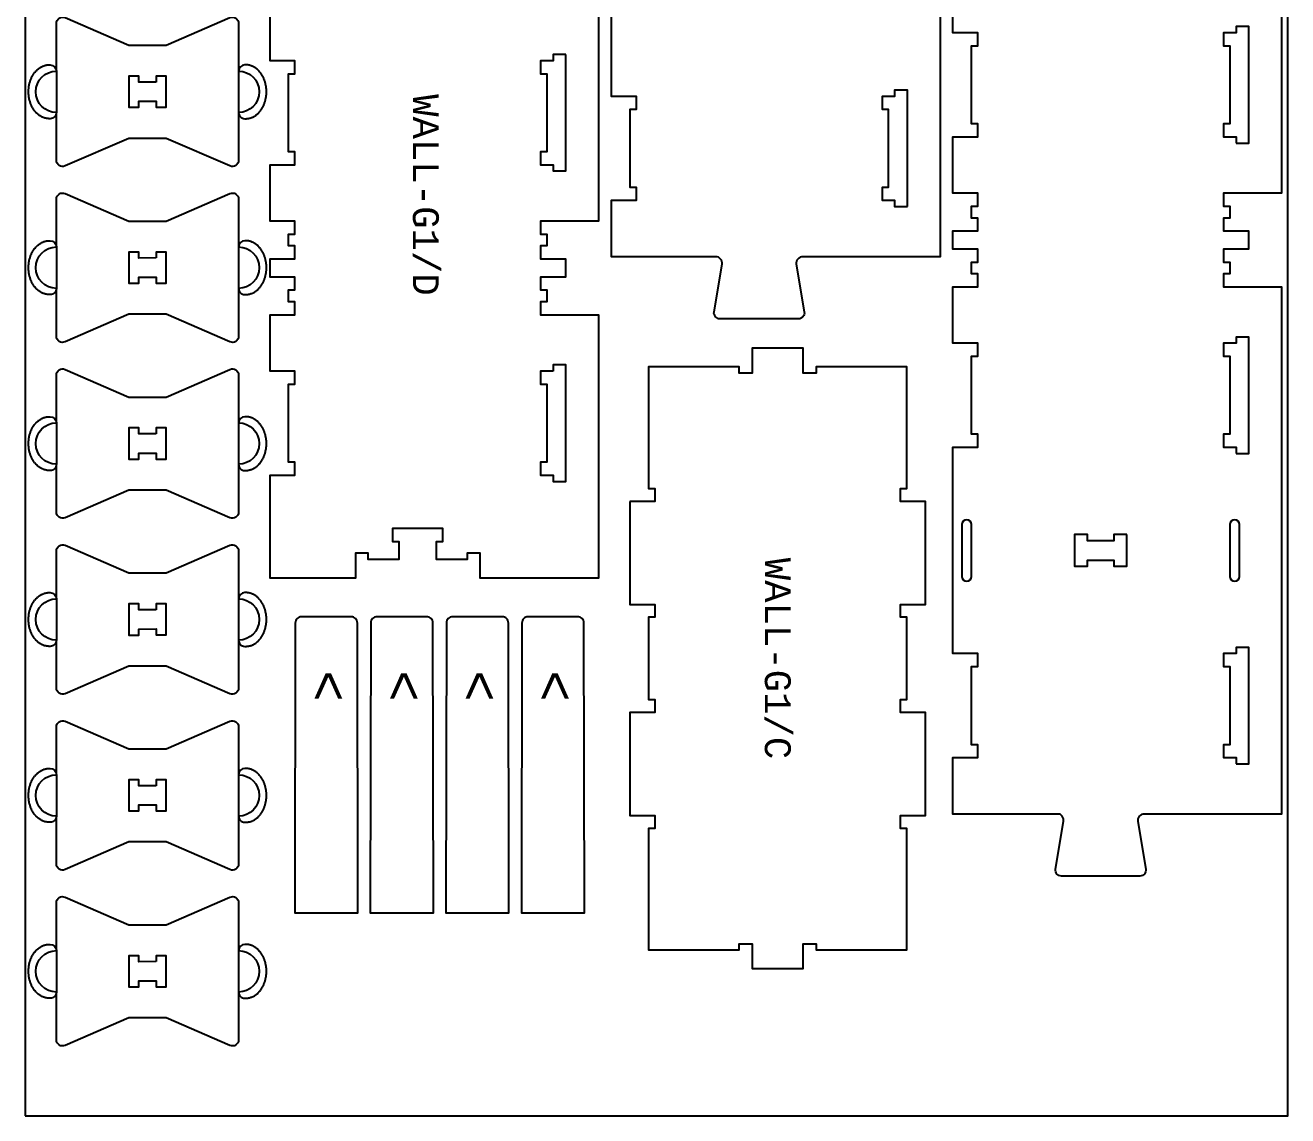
# Model space of a CAD drawing. Extents: x 0 to 12772, y 0 to 23683.
# Drawn here: x 2223 to 3443, y 1291 to 2345 of the extents above; entities that cross this region are included whole.
import ezdxf

# ---------------------------------------------------------------- set-up
doc = ezdxf.new("R2010")
doc.units = 0
for name, color, linetype in [('0_SHEET_SPRUCEPLY_2440X122', 1, 'CONTINUOUS'), ('1_ANYTOOL_1MMDEEP_LABELS_S', 2, 'CONTINUOUS'), ('3_ANYTOOL_CUTTHROUGH_INSID', 4, 'CONTINUOUS'), ('4_ANYTOOL_CUTTHROUGH_OUTSI', 5, 'CONTINUOUS'), ('5_ANYTOOL_HALF_MILL_9MM_IN', 3, 'CONTINUOUS')]:
    doc.layers.add(name, color=color, linetype=linetype)
doc.styles.add('MONOTXT_REGULAR', font='')
doc.styles.get('MONOTXT_REGULAR').set_extended_font_data('Monotxt')

msp = doc.modelspace()

# ---------------------------------------------------------------- linework, layer by layer
at = {"layer": '0_SHEET_SPRUCEPLY_2440X122'}
msp.add_lwpolyline([(2223, 1290.9), (3443, 1290.9), (3443, 3730.9), (2223, 3730.9)], close=True, dxfattribs=at)
at = {"layer": '3_ANYTOOL_CUTTHROUGH_INSID'}
for points in [[(3393, 2231), (3405.5, 2231), (3405.5, 2343.5), (3393, 2343.5), (3393, 2337.5), (3381, 2337.5), (3381, 2325), (3387, 2325), (3387, 2249.5), (3381, 2249.5), (3381, 2237), (3393, 2237)], [(2745.5, 2316.5), (2733, 2316.5), (2733, 2310.5), (2721, 2310.5), (2721, 2298), (2727, 2298), (2727, 2222.5), (2721, 2222.5), (2721, 2210), (2733, 2210), (2733, 2204), (2745.5, 2204)], [(2349.6, 2289.9), (2332.6, 2289.8), (2332.6, 2295.6), (2323.1, 2295.6), (2323.1, 2265.5), (2332.6, 2265.5), (2332.6, 2271.3), (2349.6, 2271.4), (2349.6, 2265.6), (2359.1, 2265.6), (2359.1, 2295.6), (2349.6, 2295.6)], [(3075.5, 2169.6), (3075.5, 2282.1), (3063, 2282.1), (3063, 2276.1), (3051, 2276.1), (3051, 2263.6), (3057, 2263.6), (3057, 2188.1), (3051, 2188.1), (3051, 2175.6), (3063, 2175.6), (3063, 2169.6)], [(2349.6, 2119.9), (2332.6, 2119.8), (2332.6, 2125.6), (2323.1, 2125.6), (2323.1, 2095.5), (2332.6, 2095.5), (2332.6, 2101.3), (2349.6, 2101.4), (2349.6, 2095.6), (2359.1, 2095.6), (2359.1, 2125.6), (2349.6, 2125.6)], [(3393, 1931), (3405.5, 1931), (3405.5, 2043.5), (3393, 2043.5), (3393, 2037.5), (3381, 2037.5), (3381, 2025), (3387, 2025), (3387, 1949.5), (3381, 1949.5), (3381, 1937), (3393, 1937)], [(2733, 2010.5), (2721, 2010.5), (2721, 1998), (2727, 1998), (2727, 1922.5), (2721, 1922.5), (2721, 1910), (2733, 1910), (2733, 1904), (2745.5, 1904), (2745.5, 2016.5), (2733, 2016.5)], [(2349.6, 1949.9), (2332.6, 1949.8), (2332.6, 1955.6), (2323.1, 1955.6), (2323.1, 1925.5), (2332.6, 1925.5), (2332.6, 1931.3), (2349.6, 1931.4), (2349.6, 1925.6), (2359.1, 1925.6), (2359.1, 1955.6), (2349.6, 1955.6)], [(3287.5, 1852.5), (3275, 1852.5), (3275, 1846.5), (3249.5, 1846.5), (3249.5, 1852.5), (3237, 1852.5), (3237, 1822), (3249.5, 1822), (3249.5, 1828), (3275, 1828), (3275, 1822), (3287.5, 1822)], [(2349.6, 1779.9), (2332.6, 1779.8), (2332.6, 1785.6), (2323.1, 1785.6), (2323.1, 1755.5), (2332.6, 1755.5), (2332.6, 1761.3), (2349.6, 1761.4), (2349.6, 1755.6), (2359.1, 1755.6), (2359.1, 1785.6), (2349.6, 1785.6)], [(3393, 1631), (3405.5, 1631), (3405.5, 1743.5), (3393, 1743.5), (3393, 1737.5), (3381, 1737.5), (3381, 1725), (3387, 1725), (3387, 1649.5), (3381, 1649.5), (3381, 1637), (3393, 1637)], [(2349.6, 1609.9), (2332.6, 1609.8), (2332.6, 1615.6), (2323.1, 1615.6), (2323.1, 1585.5), (2332.6, 1585.5), (2332.6, 1591.3), (2349.6, 1591.4), (2349.6, 1585.6), (2359.1, 1585.6), (2359.1, 1615.6), (2349.6, 1615.6)], [(2349.6, 1439.9), (2332.6, 1439.8), (2332.6, 1445.6), (2323.1, 1445.6), (2323.1, 1415.5), (2332.6, 1415.5), (2332.6, 1421.3), (2349.6, 1421.4), (2349.6, 1415.6), (2359.1, 1415.6), (2359.1, 1445.6), (2349.6, 1445.6)]]:
    msp.add_lwpolyline(points, close=True, dxfattribs=at)
for points in [[(3128, 1862.2), (3128, 1812.2, 1), (3137.5, 1812.2), (3137.5, 1862.2, 1)], [(3387, 1862.2), (3387, 1812.2, 1), (3396.5, 1812.2), (3396.5, 1862.2, 1)]]:
    msp.add_lwpolyline(points, format="xyb", close=True, dxfattribs=at)
at = {"layer": '4_ANYTOOL_CUTTHROUGH_OUTSI'}
for points in [[(3437, 2692), (3437, 2182.5), (3381, 2182.5), (3381, 2170), (3387, 2170), (3387, 2158.5), (3381, 2158.5), (3381, 2146), (3405, 2146), (3405, 2128.5), (3381, 2128.5), (3381, 2116), (3387, 2116), (3387, 2104.5), (3381, 2104.5), (3381, 2092), (3437, 2092), (3437, 2092), (3437, 1582.5), (3304.3, 1582.5), (3304.3, 1582.5, 0.463455), (3298.1, 1575.2), (3305.8, 1529.2, -0.463455), (3300.1, 1522.5), (3224.3, 1522.5, -0.463455), (3218.6, 1529.2), (3226.3, 1575.2, 0.220464), (3224.9, 1580.3), (3224.2, 1581.1), (3223.7, 1581.7), (3223.4, 1582), (3223.2, 1582.2), (3223.2, 1582.2), (3223.1, 1582.3), (3223.1, 1582.3), (3223, 1582.4), (3223, 1582.4), (3223, 1582.4), (3222.9, 1582.4), (3222.9, 1582.4), (3222.9, 1582.4), (3222.9, 1582.4), (3222.9, 1582.4), (3222.9, 1582.5), (3222.9, 1582.5), (3222.9, 1582.5), (3222.9, 1582.5), (3222.9, 1582.5), (3222.8, 1582.5), (3222.8, 1582.5), (3222.8, 1582.5), (3222.8, 1582.5), (3222.8, 1582.5), (3222.8, 1582.5), (3222.8, 1582.5), (3222.8, 1582.5), (3222.8, 1582.5), (3222.8, 1582.5), (3222.8, 1582.5), (3222.8, 1582.5), (3222.7, 1582.5), (3222.7, 1582.5), (3222.7, 1582.5), (3222.7, 1582.5), (3119.5, 1582.5), (3119.5, 1637), (3143.5, 1637), (3143.5, 1649.5), (3137.5, 1649.5), (3137.5, 1725), (3143.5, 1725), (3143.5, 1737.5), (3119.5, 1737.5), (3119.5, 1937), (3143.5, 1937), (3143.5, 1949.5), (3137.5, 1949.5), (3137.5, 2025), (3143.5, 2025), (3143.5, 2037.5), (3119.5, 2037.5), (3119.5, 2092), (3143.5, 2092), (3143.5, 2104.5), (3137.5, 2104.5), (3137.5, 2116), (3143.5, 2116), (3143.5, 2128.5), (3119.5, 2128.5), (3119.5, 2146), (3143.5, 2146), (3143.5, 2158.5), (3137.5, 2158.5), (3137.5, 2170), (3143.5, 2170), (3143.5, 2182.5), (3119.5, 2182.5), (3119.5, 2237), (3143.5, 2237), (3143.5, 2249.5), (3137.5, 2249.5), (3137.5, 2325), (3143.5, 2325), (3143.5, 2337.5), (3119.5, 2337.5), (3119.5, 2537)], [(3107, 2630.6), (3107, 2121.1), (2974.3, 2121.1), (2974.3, 2121.1, 0.463455), (2968.1, 2113.8), (2975.8, 2067.8, -0.463455), (2970.1, 2061.1), (2894.3, 2061.1, -0.463455), (2888.6, 2067.8), (2896.3, 2113.8, 0.463455), (2890.1, 2121.1), (2789.5, 2121.1), (2789.5, 2175.6), (2813.5, 2175.6), (2813.5, 2188.1), (2807.5, 2188.1), (2807.5, 2263.6), (2813.5, 2263.6), (2813.5, 2276.1), (2789.5, 2276.1), (2789.5, 2475.6)]]:
    msp.add_lwpolyline(points, format="xyb", dxfattribs=at)
msp.add_lwpolyline([(2777, 2665), (2777, 2155.5), (2721, 2155.5), (2721, 2143), (2727, 2143), (2727, 2131.5), (2721, 2131.5), (2721, 2119), (2745, 2119), (2745, 2101.5), (2721, 2101.5), (2721, 2089), (2727, 2089), (2727, 2077.5), (2721, 2077.5), (2721, 2065), (2777, 2065), (2777, 1810.5), (2662.5, 1810.5), (2662.5, 1834.5), (2650, 1834.5), (2650, 1828.5), (2620.5, 1828.5), (2620.5, 1846), (2626.5, 1846), (2626.5, 1858.5), (2578, 1858.5), (2578, 1846), (2584, 1846), (2584, 1828.5), (2554.5, 1828.5), (2554.5, 1834.5), (2542, 1834.5), (2542, 1810.5), (2459.5, 1810.5), (2459.5, 1910), (2483.5, 1910), (2483.5, 1922.5), (2477.5, 1922.5), (2477.5, 1998), (2483.5, 1998), (2483.5, 2010.5), (2459.5, 2010.5), (2459.5, 2065), (2483.5, 2065), (2483.5, 2077.5), (2477.5, 2077.5), (2477.5, 2089), (2483.5, 2089), (2483.5, 2101.5), (2459.5, 2101.5), (2459.5, 2119), (2483.5, 2119), (2483.5, 2131.5), (2477.5, 2131.5), (2477.5, 2143), (2483.5, 2143), (2483.5, 2155.5), (2459.5, 2155.5), (2459.5, 2210), (2483.5, 2210), (2483.5, 2222.5), (2477.5, 2222.5), (2477.5, 2298), (2483.5, 2298), (2483.5, 2310.5), (2459.5, 2310.5), (2459.5, 2510)], dxfattribs=at)
for points in [[(2429.1, 2214.3, -0.539734), (2420.7, 2208.8), (2359.1, 2235.5), (2323.1, 2235.5), (2261.5, 2208.8, -0.539734), (2253.1, 2214.3), (2253.1, 2260.5, -1), (2253.1, 2300.5), (2253.1, 2346.7, -0.539734), (2261.5, 2352.2), (2323.1, 2325.5), (2359.1, 2325.5), (2420.7, 2352.2, -0.539734), (2429.1, 2346.7), (2429.1, 2300.5, -1), (2429.1, 2260.5)], [(2429.1, 2044.3, -0.539734), (2420.7, 2038.8), (2359.1, 2065.5), (2323.1, 2065.5), (2261.5, 2038.8, -0.539734), (2253.1, 2044.3), (2253.1, 2090.5, -1), (2253.1, 2130.5), (2253.1, 2176.7, -0.539734), (2261.5, 2182.2), (2323.1, 2155.5), (2359.1, 2155.5), (2420.7, 2182.2, -0.539734), (2429.1, 2176.7), (2429.1, 2130.5, -1), (2429.1, 2090.5)], [(2429.1, 1874.3, -0.539734), (2420.7, 1868.8), (2359.1, 1895.5), (2323.1, 1895.5), (2261.5, 1868.8, -0.539734), (2253.1, 1874.3), (2253.1, 1920.5, -1), (2253.1, 1960.5), (2253.1, 2006.7, -0.539734), (2261.5, 2012.2), (2323.1, 1985.5), (2359.1, 1985.5), (2420.7, 2012.2, -0.539734), (2429.1, 2006.7), (2429.1, 1960.5, -1), (2429.1, 1920.5)], [(2429.1, 1704.3, -0.539734), (2420.7, 1698.8), (2359.1, 1725.5), (2323.1, 1725.5), (2261.5, 1698.8, -0.539734), (2253.1, 1704.3), (2253.1, 1750.5, -1), (2253.1, 1790.5), (2253.1, 1836.7, -0.539734), (2261.5, 1842.2), (2323.1, 1815.5), (2359.1, 1815.5), (2420.7, 1842.2, -0.539734), (2429.1, 1836.7), (2429.1, 1790.5, -1), (2429.1, 1750.5)], [(2543.9, 1767.1, 0.414214), (2537.9, 1773.1), (2489.9, 1773.1, 0.414214), (2483.9, 1767.1), (2483.4, 1487), (2544.4, 1487)], [(2616.9, 1767.1, 0.414214), (2610.9, 1773.1), (2562.9, 1773.1, 0.414214), (2556.9, 1767.1), (2556.4, 1487), (2617.4, 1487)], [(2689.9, 1767.1, 0.414214), (2683.9, 1773.1), (2635.9, 1773.1, 0.414214), (2629.9, 1767.1), (2629.4, 1487), (2690.4, 1487)], [(2762.9, 1767.1, 0.414214), (2756.9, 1773.1), (2708.9, 1773.1, 0.414214), (2702.9, 1767.1), (2702.4, 1487), (2763.4, 1487)], [(2429.1, 1534.3, -0.539734), (2420.7, 1528.8), (2359.1, 1555.5), (2323.1, 1555.5), (2261.5, 1528.8, -0.539734), (2253.1, 1534.3), (2253.1, 1580.5, -1), (2253.1, 1620.5), (2253.1, 1666.7, -0.539734), (2261.5, 1672.2), (2323.1, 1645.5), (2359.1, 1645.5), (2420.7, 1672.2, -0.539734), (2429.1, 1666.7), (2429.1, 1620.5, -1), (2429.1, 1580.5)], [(2429.1, 1364.3, -0.539734), (2420.7, 1358.8), (2359.1, 1385.5), (2323.1, 1385.5), (2261.5, 1358.8, -0.539734), (2253.1, 1364.3), (2253.1, 1410.5, -1), (2253.1, 1450.5), (2253.1, 1496.7, -0.539734), (2261.5, 1502.2), (2323.1, 1475.5), (2359.1, 1475.5), (2420.7, 1502.2, -0.539734), (2429.1, 1496.7), (2429.1, 1450.5, -1), (2429.1, 1410.5)]]:
    msp.add_lwpolyline(points, format="xyb", close=True, dxfattribs=at)
msp.add_lwpolyline([(2807.3, 1884.6), (2807.3, 1785.1), (2831.3, 1785.1), (2831.3, 1772.6), (2825.3, 1772.6), (2825.3, 1693.1), (2831.3, 1693.1), (2831.3, 1680.6), (2807.3, 1680.6), (2807.3, 1581.1), (2831.3, 1581.1), (2831.3, 1568.6), (2825.3, 1568.6), (2825.3, 1451.1), (2912.8, 1451.1), (2912.8, 1457.1), (2925.3, 1457.1), (2925.3, 1433.1), (2974.8, 1433.1), (2974.8, 1457.1), (2987.3, 1457.1), (2987.3, 1451.1), (3074.8, 1451.1), (3074.8, 1568.6), (3068.8, 1568.6), (3068.8, 1581.1), (3092.8, 1581.1), (3092.8, 1680.6), (3068.8, 1680.6), (3068.8, 1693.1), (3074.8, 1693.1), (3074.8, 1772.6), (3068.8, 1772.6), (3068.8, 1785.1), (3092.8, 1785.1), (3092.8, 1884.6), (3068.8, 1884.6), (3068.8, 1897.1), (3074.8, 1897.1), (3074.8, 2014.6), (2987.3, 2014.6), (2987.3, 2008.6), (2974.8, 2008.6), (2974.8, 2032.6), (2925.3, 2032.6), (2925.3, 2008.6), (2912.8, 2008.6), (2912.8, 2014.6), (2825.3, 2014.6), (2825.3, 1897.1), (2831.3, 1897.1), (2831.3, 1884.6)], close=True, dxfattribs=at)
at = {"layer": '5_ANYTOOL_HALF_MILL_9MM_IN'}
for points in [[(2246.1, 2254.5), (2245.7, 2254.5), (2245.2, 2254.6), (2244.8, 2254.6), (2244.3, 2254.6), (2243.9, 2254.7), (2243.4, 2254.8), (2243, 2254.9), (2242.5, 2255), (2242, 2255.1), (2241.6, 2255.2), (2241.1, 2255.4), (2240.6, 2255.5), (2240.2, 2255.7), (2239.7, 2255.9), (2239.2, 2256.1), (2238.8, 2256.3), (2238.3, 2256.6), (2237.9, 2256.9), (2237.4, 2257.1), (2237, 2257.4), (2236.5, 2257.7), (2236.1, 2258.1), (2235.6, 2258.4), (2235.2, 2258.8), (2234.8, 2259.1), (2234.4, 2259.5), (2233.9, 2259.9), (2233.5, 2260.3), (2233.1, 2260.8), (2232.8, 2261.2), (2232.4, 2261.7), (2232, 2262.1), (2231.6, 2262.6), (2231.3, 2263.1), (2231, 2263.6), (2230.6, 2264.1), (2230.3, 2264.7), (2230, 2265.2), (2229.7, 2265.7), (2229.4, 2266.3), (2229.1, 2266.9), (2228.9, 2267.4), (2228.6, 2268), (2228.4, 2268.6), (2228.2, 2269.2), (2227.9, 2269.8), (2227.7, 2270.4), (2227.6, 2271), (2227.4, 2271.6), (2227.2, 2272.2), (2227.1, 2272.8), (2226.9, 2273.4), (2226.8, 2274), (2226.7, 2274.6), (2226.6, 2275.2), (2226.5, 2275.8), (2226.4, 2276.4), (2226.3, 2277), (2226.3, 2277.6), (2226.2, 2278.2), (2226.2, 2278.8), (2226.2, 2279.4), (2226.2, 2280.5), (2226.2, 2281.7), (2226.2, 2282.3), (2226.2, 2282.9), (2226.3, 2283.5), (2226.3, 2284.1), (2226.4, 2284.7), (2226.5, 2285.3), (2226.6, 2285.9), (2226.7, 2286.5), (2226.8, 2287.1), (2226.9, 2287.7), (2227.1, 2288.3), (2227.2, 2288.9), (2227.4, 2289.5), (2227.6, 2290.1), (2227.8, 2290.7), (2228, 2291.3), (2228.2, 2291.9), (2228.4, 2292.5), (2228.6, 2293), (2228.9, 2293.6), (2229.1, 2294.2), (2229.4, 2294.8), (2229.7, 2295.3), (2230, 2295.9), (2230.3, 2296.4), (2230.6, 2296.9), (2231, 2297.4), (2231.3, 2297.9), (2231.7, 2298.4), (2232, 2298.9), (2232.4, 2299.4), (2232.8, 2299.8), (2233.2, 2300.3), (2233.6, 2300.7), (2234, 2301.1), (2234.4, 2301.5), (2234.8, 2301.9), (2235.2, 2302.3), (2235.7, 2302.6), (2236.1, 2303), (2236.5, 2303.3), (2237, 2303.6), (2237.4, 2303.9), (2237.9, 2304.2), (2238.4, 2304.5), (2238.8, 2304.7), (2239.3, 2304.9), (2239.7, 2305.1), (2240.2, 2305.3), (2240.7, 2305.5), (2241.1, 2305.7), (2241.6, 2305.8), (2242.1, 2306), (2242.5, 2306.1), (2243, 2306.2), (2243.5, 2306.3), (2243.9, 2306.4), (2244.4, 2306.4), (2244.8, 2306.5), (2245.3, 2306.5), (2245.7, 2306.5), (2246.2, 2306.5), (2247.1, 2306.5, -0.413668), (2253.1, 2300.5), (2253.1, 2260.5, -0.41476), (2247.1, 2254.5)], [(2436.1, 2254.5), (2436.6, 2254.5), (2437, 2254.6), (2437.4, 2254.6), (2437.9, 2254.6), (2438.4, 2254.7), (2438.8, 2254.8), (2439.3, 2254.9), (2439.7, 2255), (2440.2, 2255.1), (2440.7, 2255.2), (2441.1, 2255.4), (2441.6, 2255.5), (2442.1, 2255.7), (2442.5, 2255.9), (2443, 2256.1), (2443.5, 2256.3), (2443.9, 2256.6), (2444.4, 2256.9), (2444.8, 2257.1), (2445.3, 2257.4), (2445.7, 2257.7), (2446.2, 2258.1), (2446.6, 2258.4), (2447, 2258.8), (2447.5, 2259.1), (2447.9, 2259.5), (2448.3, 2259.9), (2448.7, 2260.3), (2449.1, 2260.8), (2449.5, 2261.2), (2449.9, 2261.7), (2450.2, 2262.1), (2450.6, 2262.6), (2450.9, 2263.1), (2451.3, 2263.6), (2451.6, 2264.1), (2451.9, 2264.7), (2452.2, 2265.2), (2452.5, 2265.7), (2452.8, 2266.3), (2453.1, 2266.9), (2453.4, 2267.4), (2453.6, 2268), (2453.9, 2268.6), (2454.1, 2269.2), (2454.3, 2269.8), (2454.5, 2270.4), (2454.7, 2271), (2454.9, 2271.6), (2455, 2272.2), (2455.2, 2272.8), (2455.3, 2273.4), (2455.4, 2274), (2455.6, 2274.6), (2455.7, 2275.2), (2455.7, 2275.8), (2455.8, 2276.4), (2455.9, 2277), (2456, 2277.6), (2456, 2278.2), (2456, 2278.8), (2456.1, 2279.4), (2456.1, 2280.5), (2456.1, 2281.7), (2456, 2282.3), (2456, 2282.9), (2456, 2283.5), (2455.9, 2284.1), (2455.8, 2284.7), (2455.7, 2285.3), (2455.7, 2285.9), (2455.6, 2286.5), (2455.4, 2287.1), (2455.3, 2287.7), (2455.2, 2288.3), (2455, 2288.9), (2454.9, 2289.5), (2454.7, 2290.1), (2454.5, 2290.7), (2454.3, 2291.3), (2454.1, 2291.9), (2453.8, 2292.5), (2453.6, 2293), (2453.4, 2293.6), (2453.1, 2294.2), (2452.8, 2294.8), (2452.5, 2295.3), (2452.2, 2295.9), (2451.9, 2296.4), (2451.6, 2296.9), (2451.3, 2297.4), (2450.9, 2297.9), (2450.6, 2298.4), (2450.2, 2298.9), (2449.8, 2299.4), (2449.5, 2299.8), (2449.1, 2300.3), (2448.7, 2300.7), (2448.3, 2301.1), (2447.9, 2301.5), (2447.4, 2301.9), (2447, 2302.3), (2446.6, 2302.6), (2446.1, 2303), (2445.7, 2303.3), (2445.3, 2303.6), (2444.8, 2303.9), (2444.3, 2304.2), (2443.9, 2304.5), (2443.4, 2304.7), (2443, 2304.9), (2442.5, 2305.1), (2442, 2305.3), (2441.6, 2305.5), (2441.1, 2305.7), (2440.6, 2305.8), (2440.2, 2306), (2439.7, 2306.1), (2439.2, 2306.2), (2438.8, 2306.3), (2438.3, 2306.4), (2437.9, 2306.4), (2437.4, 2306.5), (2436.9, 2306.5), (2436.5, 2306.5), (2436.1, 2306.5), (2435.1, 2306.5, 0.413668), (2429.1, 2300.5), (2429.1, 2260.5, 0.41476), (2435.1, 2254.5)], [(2246.1, 2084.5), (2245.7, 2084.5), (2245.2, 2084.6), (2244.8, 2084.6), (2244.3, 2084.6), (2243.9, 2084.7), (2243.4, 2084.8), (2243, 2084.9), (2242.5, 2085), (2242, 2085.1), (2241.6, 2085.2), (2241.1, 2085.4), (2240.6, 2085.5), (2240.2, 2085.7), (2239.7, 2085.9), (2239.2, 2086.1), (2238.8, 2086.3), (2238.3, 2086.6), (2237.9, 2086.9), (2237.4, 2087.1), (2237, 2087.4), (2236.5, 2087.7), (2236.1, 2088.1), (2235.6, 2088.4), (2235.2, 2088.8), (2234.8, 2089.1), (2234.4, 2089.5), (2233.9, 2089.9), (2233.5, 2090.3), (2233.1, 2090.8), (2232.8, 2091.2), (2232.4, 2091.7), (2232, 2092.1), (2231.6, 2092.6), (2231.3, 2093.1), (2231, 2093.6), (2230.6, 2094.1), (2230.3, 2094.7), (2230, 2095.2), (2229.7, 2095.7), (2229.4, 2096.3), (2229.1, 2096.9), (2228.9, 2097.4), (2228.6, 2098), (2228.4, 2098.6), (2228.2, 2099.2), (2227.9, 2099.8), (2227.7, 2100.4), (2227.6, 2101), (2227.4, 2101.6), (2227.2, 2102.2), (2227.1, 2102.8), (2226.9, 2103.4), (2226.8, 2104), (2226.7, 2104.6), (2226.6, 2105.2), (2226.5, 2105.8), (2226.4, 2106.4), (2226.3, 2107), (2226.3, 2107.6), (2226.2, 2108.2), (2226.2, 2108.8), (2226.2, 2109.4), (2226.2, 2110.5), (2226.2, 2111.7), (2226.2, 2112.3), (2226.2, 2112.9), (2226.3, 2113.5), (2226.3, 2114.1), (2226.4, 2114.7), (2226.5, 2115.3), (2226.6, 2115.9), (2226.7, 2116.5), (2226.8, 2117.1), (2226.9, 2117.7), (2227.1, 2118.3), (2227.2, 2118.9), (2227.4, 2119.5), (2227.6, 2120.1), (2227.8, 2120.7), (2228, 2121.3), (2228.2, 2121.9), (2228.4, 2122.5), (2228.6, 2123), (2228.9, 2123.6), (2229.1, 2124.2), (2229.4, 2124.8), (2229.7, 2125.3), (2230, 2125.9), (2230.3, 2126.4), (2230.6, 2126.9), (2231, 2127.4), (2231.3, 2127.9), (2231.7, 2128.4), (2232, 2128.9), (2232.4, 2129.4), (2232.8, 2129.8), (2233.2, 2130.3), (2233.6, 2130.7), (2234, 2131.1), (2234.4, 2131.5), (2234.8, 2131.9), (2235.2, 2132.3), (2235.7, 2132.6), (2236.1, 2133), (2236.5, 2133.3), (2237, 2133.6), (2237.4, 2133.9), (2237.9, 2134.2), (2238.4, 2134.5), (2238.8, 2134.7), (2239.3, 2134.9), (2239.7, 2135.1), (2240.2, 2135.3), (2240.7, 2135.5), (2241.1, 2135.7), (2241.6, 2135.8), (2242.1, 2136), (2242.5, 2136.1), (2243, 2136.2), (2243.5, 2136.3), (2243.9, 2136.4), (2244.4, 2136.4), (2244.8, 2136.5), (2245.3, 2136.5), (2245.7, 2136.5), (2246.2, 2136.5), (2247.1, 2136.5, -0.413668), (2253.1, 2130.5), (2253.1, 2090.5, -0.41476), (2247.1, 2084.5)], [(2436.1, 2084.5), (2436.6, 2084.5), (2437, 2084.6), (2437.4, 2084.6), (2437.9, 2084.6), (2438.4, 2084.7), (2438.8, 2084.8), (2439.3, 2084.9), (2439.7, 2085), (2440.2, 2085.1), (2440.7, 2085.2), (2441.1, 2085.4), (2441.6, 2085.5), (2442.1, 2085.7), (2442.5, 2085.9), (2443, 2086.1), (2443.5, 2086.3), (2443.9, 2086.6), (2444.4, 2086.9), (2444.8, 2087.1), (2445.3, 2087.4), (2445.7, 2087.7), (2446.2, 2088.1), (2446.6, 2088.4), (2447, 2088.8), (2447.5, 2089.1), (2447.9, 2089.5), (2448.3, 2089.9), (2448.7, 2090.3), (2449.1, 2090.8), (2449.5, 2091.2), (2449.9, 2091.7), (2450.2, 2092.1), (2450.6, 2092.6), (2450.9, 2093.1), (2451.3, 2093.6), (2451.6, 2094.1), (2451.9, 2094.7), (2452.2, 2095.2), (2452.5, 2095.7), (2452.8, 2096.3), (2453.1, 2096.9), (2453.4, 2097.4), (2453.6, 2098), (2453.9, 2098.6), (2454.1, 2099.2), (2454.3, 2099.8), (2454.5, 2100.4), (2454.7, 2101), (2454.9, 2101.6), (2455, 2102.2), (2455.2, 2102.8), (2455.3, 2103.4), (2455.4, 2104), (2455.6, 2104.6), (2455.7, 2105.2), (2455.7, 2105.8), (2455.8, 2106.4), (2455.9, 2107), (2456, 2107.6), (2456, 2108.2), (2456, 2108.8), (2456.1, 2109.4), (2456.1, 2110.5), (2456.1, 2111.7), (2456, 2112.3), (2456, 2112.9), (2456, 2113.5), (2455.9, 2114.1), (2455.8, 2114.7), (2455.7, 2115.3), (2455.7, 2115.9), (2455.6, 2116.5), (2455.4, 2117.1), (2455.3, 2117.7), (2455.2, 2118.3), (2455, 2118.9), (2454.9, 2119.5), (2454.7, 2120.1), (2454.5, 2120.7), (2454.3, 2121.3), (2454.1, 2121.9), (2453.8, 2122.5), (2453.6, 2123), (2453.4, 2123.6), (2453.1, 2124.2), (2452.8, 2124.8), (2452.5, 2125.3), (2452.2, 2125.9), (2451.9, 2126.4), (2451.6, 2126.9), (2451.3, 2127.4), (2450.9, 2127.9), (2450.6, 2128.4), (2450.2, 2128.9), (2449.8, 2129.4), (2449.5, 2129.8), (2449.1, 2130.3), (2448.7, 2130.7), (2448.3, 2131.1), (2447.9, 2131.5), (2447.4, 2131.9), (2447, 2132.3), (2446.6, 2132.6), (2446.1, 2133), (2445.7, 2133.3), (2445.3, 2133.6), (2444.8, 2133.9), (2444.3, 2134.2), (2443.9, 2134.5), (2443.4, 2134.7), (2443, 2134.9), (2442.5, 2135.1), (2442, 2135.3), (2441.6, 2135.5), (2441.1, 2135.7), (2440.6, 2135.8), (2440.2, 2136), (2439.7, 2136.1), (2439.2, 2136.2), (2438.8, 2136.3), (2438.3, 2136.4), (2437.9, 2136.4), (2437.4, 2136.5), (2436.9, 2136.5), (2436.5, 2136.5), (2436.1, 2136.5), (2435.1, 2136.5, 0.413668), (2429.1, 2130.5), (2429.1, 2090.5, 0.41476), (2435.1, 2084.5)], [(2246.1, 1914.5), (2245.7, 1914.5), (2245.2, 1914.6), (2244.8, 1914.6), (2244.3, 1914.6), (2243.9, 1914.7), (2243.4, 1914.8), (2243, 1914.9), (2242.5, 1915), (2242, 1915.1), (2241.6, 1915.2), (2241.1, 1915.4), (2240.6, 1915.5), (2240.2, 1915.7), (2239.7, 1915.9), (2239.2, 1916.1), (2238.8, 1916.3), (2238.3, 1916.6), (2237.9, 1916.9), (2237.4, 1917.1), (2237, 1917.4), (2236.5, 1917.7), (2236.1, 1918.1), (2235.6, 1918.4), (2235.2, 1918.8), (2234.8, 1919.1), (2234.4, 1919.5), (2233.9, 1919.9), (2233.5, 1920.3), (2233.1, 1920.8), (2232.8, 1921.2), (2232.4, 1921.7), (2232, 1922.1), (2231.6, 1922.6), (2231.3, 1923.1), (2231, 1923.6), (2230.6, 1924.1), (2230.3, 1924.7), (2230, 1925.2), (2229.7, 1925.7), (2229.4, 1926.3), (2229.1, 1926.9), (2228.9, 1927.4), (2228.6, 1928), (2228.4, 1928.6), (2228.2, 1929.2), (2227.9, 1929.8), (2227.7, 1930.4), (2227.6, 1931), (2227.4, 1931.6), (2227.2, 1932.2), (2227.1, 1932.8), (2226.9, 1933.4), (2226.8, 1934), (2226.7, 1934.6), (2226.6, 1935.2), (2226.5, 1935.8), (2226.4, 1936.4), (2226.3, 1937), (2226.3, 1937.6), (2226.2, 1938.2), (2226.2, 1938.8), (2226.2, 1939.4), (2226.2, 1940.5), (2226.2, 1941.7), (2226.2, 1942.3), (2226.2, 1942.9), (2226.3, 1943.5), (2226.3, 1944.1), (2226.4, 1944.7), (2226.5, 1945.3), (2226.6, 1945.9), (2226.7, 1946.5), (2226.8, 1947.1), (2226.9, 1947.7), (2227.1, 1948.3), (2227.2, 1948.9), (2227.4, 1949.5), (2227.6, 1950.1), (2227.8, 1950.7), (2228, 1951.3), (2228.2, 1951.9), (2228.4, 1952.5), (2228.6, 1953), (2228.9, 1953.6), (2229.1, 1954.2), (2229.4, 1954.8), (2229.7, 1955.3), (2230, 1955.9), (2230.3, 1956.4), (2230.6, 1956.9), (2231, 1957.4), (2231.3, 1957.9), (2231.7, 1958.4), (2232, 1958.9), (2232.4, 1959.4), (2232.8, 1959.8), (2233.2, 1960.3), (2233.6, 1960.7), (2234, 1961.1), (2234.4, 1961.5), (2234.8, 1961.9), (2235.2, 1962.3), (2235.7, 1962.6), (2236.1, 1963), (2236.5, 1963.3), (2237, 1963.6), (2237.4, 1963.9), (2237.9, 1964.2), (2238.4, 1964.5), (2238.8, 1964.7), (2239.3, 1964.9), (2239.7, 1965.1), (2240.2, 1965.3), (2240.7, 1965.5), (2241.1, 1965.7), (2241.6, 1965.8), (2242.1, 1966), (2242.5, 1966.1), (2243, 1966.2), (2243.5, 1966.3), (2243.9, 1966.4), (2244.4, 1966.4), (2244.8, 1966.5), (2245.3, 1966.5), (2245.7, 1966.5), (2246.2, 1966.5), (2247.1, 1966.5, -0.413668), (2253.1, 1960.5), (2253.1, 1920.5, -0.41476), (2247.1, 1914.5)], [(2436.1, 1914.5), (2436.6, 1914.5), (2437, 1914.6), (2437.4, 1914.6), (2437.9, 1914.6), (2438.4, 1914.7), (2438.8, 1914.8), (2439.3, 1914.9), (2439.7, 1915), (2440.2, 1915.1), (2440.7, 1915.2), (2441.1, 1915.4), (2441.6, 1915.5), (2442.1, 1915.7), (2442.5, 1915.9), (2443, 1916.1), (2443.5, 1916.3), (2443.9, 1916.6), (2444.4, 1916.9), (2444.8, 1917.1), (2445.3, 1917.4), (2445.7, 1917.7), (2446.2, 1918.1), (2446.6, 1918.4), (2447, 1918.8), (2447.5, 1919.1), (2447.9, 1919.5), (2448.3, 1919.9), (2448.7, 1920.3), (2449.1, 1920.8), (2449.5, 1921.2), (2449.9, 1921.7), (2450.2, 1922.1), (2450.6, 1922.6), (2450.9, 1923.1), (2451.3, 1923.6), (2451.6, 1924.1), (2451.9, 1924.7), (2452.2, 1925.2), (2452.5, 1925.7), (2452.8, 1926.3), (2453.1, 1926.9), (2453.4, 1927.4), (2453.6, 1928), (2453.9, 1928.6), (2454.1, 1929.2), (2454.3, 1929.8), (2454.5, 1930.4), (2454.7, 1931), (2454.9, 1931.6), (2455, 1932.2), (2455.2, 1932.8), (2455.3, 1933.4), (2455.4, 1934), (2455.6, 1934.6), (2455.7, 1935.2), (2455.7, 1935.8), (2455.8, 1936.4), (2455.9, 1937), (2456, 1937.6), (2456, 1938.2), (2456, 1938.8), (2456.1, 1939.4), (2456.1, 1940.5), (2456.1, 1941.7), (2456, 1942.3), (2456, 1942.9), (2456, 1943.5), (2455.9, 1944.1), (2455.8, 1944.7), (2455.7, 1945.3), (2455.7, 1945.9), (2455.6, 1946.5), (2455.4, 1947.1), (2455.3, 1947.7), (2455.2, 1948.3), (2455, 1948.9), (2454.9, 1949.5), (2454.7, 1950.1), (2454.5, 1950.7), (2454.3, 1951.3), (2454.1, 1951.9), (2453.8, 1952.5), (2453.6, 1953), (2453.4, 1953.6), (2453.1, 1954.2), (2452.8, 1954.8), (2452.5, 1955.3), (2452.2, 1955.9), (2451.9, 1956.4), (2451.6, 1956.9), (2451.3, 1957.4), (2450.9, 1957.9), (2450.6, 1958.4), (2450.2, 1958.9), (2449.8, 1959.4), (2449.5, 1959.8), (2449.1, 1960.3), (2448.7, 1960.7), (2448.3, 1961.1), (2447.9, 1961.5), (2447.4, 1961.9), (2447, 1962.3), (2446.6, 1962.6), (2446.1, 1963), (2445.7, 1963.3), (2445.3, 1963.6), (2444.8, 1963.9), (2444.3, 1964.2), (2443.9, 1964.5), (2443.4, 1964.7), (2443, 1964.9), (2442.5, 1965.1), (2442, 1965.3), (2441.6, 1965.5), (2441.1, 1965.7), (2440.6, 1965.8), (2440.2, 1966), (2439.7, 1966.1), (2439.2, 1966.2), (2438.8, 1966.3), (2438.3, 1966.4), (2437.9, 1966.4), (2437.4, 1966.5), (2436.9, 1966.5), (2436.5, 1966.5), (2436.1, 1966.5), (2435.1, 1966.5, 0.413668), (2429.1, 1960.5), (2429.1, 1920.5, 0.41476), (2435.1, 1914.5)], [(2246.1, 1744.5), (2245.7, 1744.5), (2245.2, 1744.6), (2244.8, 1744.6), (2244.3, 1744.6), (2243.9, 1744.7), (2243.4, 1744.8), (2243, 1744.9), (2242.5, 1745), (2242, 1745.1), (2241.6, 1745.2), (2241.1, 1745.4), (2240.6, 1745.5), (2240.2, 1745.7), (2239.7, 1745.9), (2239.2, 1746.1), (2238.8, 1746.3), (2238.3, 1746.6), (2237.9, 1746.9), (2237.4, 1747.1), (2237, 1747.4), (2236.5, 1747.7), (2236.1, 1748.1), (2235.6, 1748.4), (2235.2, 1748.8), (2234.8, 1749.1), (2234.4, 1749.5), (2233.9, 1749.9), (2233.5, 1750.3), (2233.1, 1750.8), (2232.8, 1751.2), (2232.4, 1751.7), (2232, 1752.1), (2231.6, 1752.6), (2231.3, 1753.1), (2231, 1753.6), (2230.6, 1754.1), (2230.3, 1754.7), (2230, 1755.2), (2229.7, 1755.7), (2229.4, 1756.3), (2229.1, 1756.9), (2228.9, 1757.4), (2228.6, 1758), (2228.4, 1758.6), (2228.2, 1759.2), (2227.9, 1759.8), (2227.7, 1760.4), (2227.6, 1761), (2227.4, 1761.6), (2227.2, 1762.2), (2227.1, 1762.8), (2226.9, 1763.4), (2226.8, 1764), (2226.7, 1764.6), (2226.6, 1765.2), (2226.5, 1765.8), (2226.4, 1766.4), (2226.3, 1767), (2226.3, 1767.6), (2226.2, 1768.2), (2226.2, 1768.8), (2226.2, 1769.4), (2226.2, 1770.5), (2226.2, 1771.7), (2226.2, 1772.3), (2226.2, 1772.9), (2226.3, 1773.5), (2226.3, 1774.1), (2226.4, 1774.7), (2226.5, 1775.3), (2226.6, 1775.9), (2226.7, 1776.5), (2226.8, 1777.1), (2226.9, 1777.7), (2227.1, 1778.3), (2227.2, 1778.9), (2227.4, 1779.5), (2227.6, 1780.1), (2227.8, 1780.7), (2228, 1781.3), (2228.2, 1781.9), (2228.4, 1782.5), (2228.6, 1783), (2228.9, 1783.6), (2229.1, 1784.2), (2229.4, 1784.8), (2229.7, 1785.3), (2230, 1785.9), (2230.3, 1786.4), (2230.6, 1786.9), (2231, 1787.4), (2231.3, 1787.9), (2231.7, 1788.4), (2232, 1788.9), (2232.4, 1789.4), (2232.8, 1789.8), (2233.2, 1790.3), (2233.6, 1790.7), (2234, 1791.1), (2234.4, 1791.5), (2234.8, 1791.9), (2235.2, 1792.3), (2235.7, 1792.6), (2236.1, 1793), (2236.5, 1793.3), (2237, 1793.6), (2237.4, 1793.9), (2237.9, 1794.2), (2238.4, 1794.5), (2238.8, 1794.7), (2239.3, 1794.9), (2239.7, 1795.1), (2240.2, 1795.3), (2240.7, 1795.5), (2241.1, 1795.7), (2241.6, 1795.8), (2242.1, 1796), (2242.5, 1796.1), (2243, 1796.2), (2243.5, 1796.3), (2243.9, 1796.4), (2244.4, 1796.4), (2244.8, 1796.5), (2245.3, 1796.5), (2245.7, 1796.5), (2246.2, 1796.5), (2247.1, 1796.5, -0.413668), (2253.1, 1790.5), (2253.1, 1750.5, -0.41476), (2247.1, 1744.5)], [(2436.1, 1744.5), (2436.6, 1744.5), (2437, 1744.6), (2437.4, 1744.6), (2437.9, 1744.6), (2438.4, 1744.7), (2438.8, 1744.8), (2439.3, 1744.9), (2439.7, 1745), (2440.2, 1745.1), (2440.7, 1745.2), (2441.1, 1745.4), (2441.6, 1745.5), (2442.1, 1745.7), (2442.5, 1745.9), (2443, 1746.1), (2443.5, 1746.3), (2443.9, 1746.6), (2444.4, 1746.9), (2444.8, 1747.1), (2445.3, 1747.4), (2445.7, 1747.7), (2446.2, 1748.1), (2446.6, 1748.4), (2447, 1748.8), (2447.5, 1749.1), (2447.9, 1749.5), (2448.3, 1749.9), (2448.7, 1750.3), (2449.1, 1750.8), (2449.5, 1751.2), (2449.9, 1751.7), (2450.2, 1752.1), (2450.6, 1752.6), (2450.9, 1753.1), (2451.3, 1753.6), (2451.6, 1754.1), (2451.9, 1754.7), (2452.2, 1755.2), (2452.5, 1755.7), (2452.8, 1756.3), (2453.1, 1756.9), (2453.4, 1757.4), (2453.6, 1758), (2453.9, 1758.6), (2454.1, 1759.2), (2454.3, 1759.8), (2454.5, 1760.4), (2454.7, 1761), (2454.9, 1761.6), (2455, 1762.2), (2455.2, 1762.8), (2455.3, 1763.4), (2455.4, 1764), (2455.6, 1764.6), (2455.7, 1765.2), (2455.7, 1765.8), (2455.8, 1766.4), (2455.9, 1767), (2456, 1767.6), (2456, 1768.2), (2456, 1768.8), (2456.1, 1769.4), (2456.1, 1770.5), (2456.1, 1771.7), (2456, 1772.3), (2456, 1772.9), (2456, 1773.5), (2455.9, 1774.1), (2455.8, 1774.7), (2455.7, 1775.3), (2455.7, 1775.9), (2455.6, 1776.5), (2455.4, 1777.1), (2455.3, 1777.7), (2455.2, 1778.3), (2455, 1778.9), (2454.9, 1779.5), (2454.7, 1780.1), (2454.5, 1780.7), (2454.3, 1781.3), (2454.1, 1781.9), (2453.8, 1782.5), (2453.6, 1783), (2453.4, 1783.6), (2453.1, 1784.2), (2452.8, 1784.8), (2452.5, 1785.3), (2452.2, 1785.9), (2451.9, 1786.4), (2451.6, 1786.9), (2451.3, 1787.4), (2450.9, 1787.9), (2450.6, 1788.4), (2450.2, 1788.9), (2449.8, 1789.4), (2449.5, 1789.8), (2449.1, 1790.3), (2448.7, 1790.7), (2448.3, 1791.1), (2447.9, 1791.5), (2447.4, 1791.9), (2447, 1792.3), (2446.6, 1792.6), (2446.1, 1793), (2445.7, 1793.3), (2445.3, 1793.6), (2444.8, 1793.9), (2444.3, 1794.2), (2443.9, 1794.5), (2443.4, 1794.7), (2443, 1794.9), (2442.5, 1795.1), (2442, 1795.3), (2441.6, 1795.5), (2441.1, 1795.7), (2440.6, 1795.8), (2440.2, 1796), (2439.7, 1796.1), (2439.2, 1796.2), (2438.8, 1796.3), (2438.3, 1796.4), (2437.9, 1796.4), (2437.4, 1796.5), (2436.9, 1796.5), (2436.5, 1796.5), (2436.1, 1796.5), (2435.1, 1796.5, 0.413668), (2429.1, 1790.5), (2429.1, 1750.5, 0.41476), (2435.1, 1744.5)], [(2246.1, 1574.5), (2245.7, 1574.5), (2245.2, 1574.6), (2244.8, 1574.6), (2244.3, 1574.6), (2243.9, 1574.7), (2243.4, 1574.8), (2243, 1574.9), (2242.5, 1575), (2242, 1575.1), (2241.6, 1575.2), (2241.1, 1575.4), (2240.6, 1575.5), (2240.2, 1575.7), (2239.7, 1575.9), (2239.2, 1576.1), (2238.8, 1576.3), (2238.3, 1576.6), (2237.9, 1576.9), (2237.4, 1577.1), (2237, 1577.4), (2236.5, 1577.7), (2236.1, 1578.1), (2235.6, 1578.4), (2235.2, 1578.8), (2234.8, 1579.1), (2234.4, 1579.5), (2233.9, 1579.9), (2233.5, 1580.3), (2233.1, 1580.8), (2232.8, 1581.2), (2232.4, 1581.7), (2232, 1582.1), (2231.6, 1582.6), (2231.3, 1583.1), (2231, 1583.6), (2230.6, 1584.1), (2230.3, 1584.7), (2230, 1585.2), (2229.7, 1585.7), (2229.4, 1586.3), (2229.1, 1586.9), (2228.9, 1587.4), (2228.6, 1588), (2228.4, 1588.6), (2228.2, 1589.2), (2227.9, 1589.8), (2227.7, 1590.4), (2227.6, 1591), (2227.4, 1591.6), (2227.2, 1592.2), (2227.1, 1592.8), (2226.9, 1593.4), (2226.8, 1594), (2226.7, 1594.6), (2226.6, 1595.2), (2226.5, 1595.8), (2226.4, 1596.4), (2226.3, 1597), (2226.3, 1597.6), (2226.2, 1598.2), (2226.2, 1598.8), (2226.2, 1599.4), (2226.2, 1600.5), (2226.2, 1601.7), (2226.2, 1602.3), (2226.2, 1602.9), (2226.3, 1603.5), (2226.3, 1604.1), (2226.4, 1604.7), (2226.5, 1605.3), (2226.6, 1605.9), (2226.7, 1606.5), (2226.8, 1607.1), (2226.9, 1607.7), (2227.1, 1608.3), (2227.2, 1608.9), (2227.4, 1609.5), (2227.6, 1610.1), (2227.8, 1610.7), (2228, 1611.3), (2228.2, 1611.9), (2228.4, 1612.5), (2228.6, 1613), (2228.9, 1613.6), (2229.1, 1614.2), (2229.4, 1614.8), (2229.7, 1615.3), (2230, 1615.9), (2230.3, 1616.4), (2230.6, 1616.9), (2231, 1617.4), (2231.3, 1617.9), (2231.7, 1618.4), (2232, 1618.9), (2232.4, 1619.4), (2232.8, 1619.8), (2233.2, 1620.3), (2233.6, 1620.7), (2234, 1621.1), (2234.4, 1621.5), (2234.8, 1621.9), (2235.2, 1622.3), (2235.7, 1622.6), (2236.1, 1623), (2236.5, 1623.3), (2237, 1623.6), (2237.4, 1623.9), (2237.9, 1624.2), (2238.4, 1624.5), (2238.8, 1624.7), (2239.3, 1624.9), (2239.7, 1625.1), (2240.2, 1625.3), (2240.7, 1625.5), (2241.1, 1625.7), (2241.6, 1625.8), (2242.1, 1626), (2242.5, 1626.1), (2243, 1626.2), (2243.5, 1626.3), (2243.9, 1626.4), (2244.4, 1626.4), (2244.8, 1626.5), (2245.3, 1626.5), (2245.7, 1626.5), (2246.2, 1626.5), (2247.1, 1626.5, -0.413668), (2253.1, 1620.5), (2253.1, 1580.5, -0.41476), (2247.1, 1574.5)], [(2436.1, 1574.5), (2436.6, 1574.5), (2437, 1574.6), (2437.4, 1574.6), (2437.9, 1574.6), (2438.4, 1574.7), (2438.8, 1574.8), (2439.3, 1574.9), (2439.7, 1575), (2440.2, 1575.1), (2440.7, 1575.2), (2441.1, 1575.4), (2441.6, 1575.5), (2442.1, 1575.7), (2442.5, 1575.9), (2443, 1576.1), (2443.5, 1576.3), (2443.9, 1576.6), (2444.4, 1576.9), (2444.8, 1577.1), (2445.3, 1577.4), (2445.7, 1577.7), (2446.2, 1578.1), (2446.6, 1578.4), (2447, 1578.8), (2447.5, 1579.1), (2447.9, 1579.5), (2448.3, 1579.9), (2448.7, 1580.3), (2449.1, 1580.8), (2449.5, 1581.2), (2449.9, 1581.7), (2450.2, 1582.1), (2450.6, 1582.6), (2450.9, 1583.1), (2451.3, 1583.6), (2451.6, 1584.1), (2451.9, 1584.7), (2452.2, 1585.2), (2452.5, 1585.7), (2452.8, 1586.3), (2453.1, 1586.9), (2453.4, 1587.4), (2453.6, 1588), (2453.9, 1588.6), (2454.1, 1589.2), (2454.3, 1589.8), (2454.5, 1590.4), (2454.7, 1591), (2454.9, 1591.6), (2455, 1592.2), (2455.2, 1592.8), (2455.3, 1593.4), (2455.4, 1594), (2455.6, 1594.6), (2455.7, 1595.2), (2455.7, 1595.8), (2455.8, 1596.4), (2455.9, 1597), (2456, 1597.6), (2456, 1598.2), (2456, 1598.8), (2456.1, 1599.4), (2456.1, 1600.5), (2456.1, 1601.7), (2456, 1602.3), (2456, 1602.9), (2456, 1603.5), (2455.9, 1604.1), (2455.8, 1604.7), (2455.7, 1605.3), (2455.7, 1605.9), (2455.6, 1606.5), (2455.4, 1607.1), (2455.3, 1607.7), (2455.2, 1608.3), (2455, 1608.9), (2454.9, 1609.5), (2454.7, 1610.1), (2454.5, 1610.7), (2454.3, 1611.3), (2454.1, 1611.9), (2453.8, 1612.5), (2453.6, 1613), (2453.4, 1613.6), (2453.1, 1614.2), (2452.8, 1614.8), (2452.5, 1615.3), (2452.2, 1615.9), (2451.9, 1616.4), (2451.6, 1616.9), (2451.3, 1617.4), (2450.9, 1617.9), (2450.6, 1618.4), (2450.2, 1618.9), (2449.8, 1619.4), (2449.5, 1619.8), (2449.1, 1620.3), (2448.7, 1620.7), (2448.3, 1621.1), (2447.9, 1621.5), (2447.4, 1621.9), (2447, 1622.3), (2446.6, 1622.6), (2446.1, 1623), (2445.7, 1623.3), (2445.3, 1623.6), (2444.8, 1623.9), (2444.3, 1624.2), (2443.9, 1624.5), (2443.4, 1624.7), (2443, 1624.9), (2442.5, 1625.1), (2442, 1625.3), (2441.6, 1625.5), (2441.1, 1625.7), (2440.6, 1625.8), (2440.2, 1626), (2439.7, 1626.1), (2439.2, 1626.2), (2438.8, 1626.3), (2438.3, 1626.4), (2437.9, 1626.4), (2437.4, 1626.5), (2436.9, 1626.5), (2436.5, 1626.5), (2436.1, 1626.5), (2435.1, 1626.5, 0.413668), (2429.1, 1620.5), (2429.1, 1580.5, 0.41476), (2435.1, 1574.5)], [(2246.1, 1404.5), (2245.7, 1404.5), (2245.2, 1404.6), (2244.8, 1404.6), (2244.3, 1404.6), (2243.9, 1404.7), (2243.4, 1404.8), (2243, 1404.9), (2242.5, 1405), (2242, 1405.1), (2241.6, 1405.2), (2241.1, 1405.4), (2240.6, 1405.5), (2240.2, 1405.7), (2239.7, 1405.9), (2239.2, 1406.1), (2238.8, 1406.3), (2238.3, 1406.6), (2237.9, 1406.9), (2237.4, 1407.1), (2237, 1407.4), (2236.5, 1407.7), (2236.1, 1408.1), (2235.6, 1408.4), (2235.2, 1408.8), (2234.8, 1409.1), (2234.4, 1409.5), (2233.9, 1409.9), (2233.5, 1410.3), (2233.1, 1410.8), (2232.8, 1411.2), (2232.4, 1411.7), (2232, 1412.1), (2231.6, 1412.6), (2231.3, 1413.1), (2231, 1413.6), (2230.6, 1414.1), (2230.3, 1414.7), (2230, 1415.2), (2229.7, 1415.7), (2229.4, 1416.3), (2229.1, 1416.9), (2228.9, 1417.4), (2228.6, 1418), (2228.4, 1418.6), (2228.2, 1419.2), (2227.9, 1419.8), (2227.7, 1420.4), (2227.6, 1421), (2227.4, 1421.6), (2227.2, 1422.2), (2227.1, 1422.8), (2226.9, 1423.4), (2226.8, 1424), (2226.7, 1424.6), (2226.6, 1425.2), (2226.5, 1425.8), (2226.4, 1426.4), (2226.3, 1427), (2226.3, 1427.6), (2226.2, 1428.2), (2226.2, 1428.8), (2226.2, 1429.4), (2226.2, 1430.5), (2226.2, 1431.7), (2226.2, 1432.3), (2226.2, 1432.9), (2226.3, 1433.5), (2226.3, 1434.1), (2226.4, 1434.7), (2226.5, 1435.3), (2226.6, 1435.9), (2226.7, 1436.5), (2226.8, 1437.1), (2226.9, 1437.7), (2227.1, 1438.3), (2227.2, 1438.9), (2227.4, 1439.5), (2227.6, 1440.1), (2227.8, 1440.7), (2228, 1441.3), (2228.2, 1441.9), (2228.4, 1442.5), (2228.6, 1443), (2228.9, 1443.6), (2229.1, 1444.2), (2229.4, 1444.8), (2229.7, 1445.3), (2230, 1445.9), (2230.3, 1446.4), (2230.6, 1446.9), (2231, 1447.4), (2231.3, 1447.9), (2231.7, 1448.4), (2232, 1448.9), (2232.4, 1449.4), (2232.8, 1449.8), (2233.2, 1450.3), (2233.6, 1450.7), (2234, 1451.1), (2234.4, 1451.5), (2234.8, 1451.9), (2235.2, 1452.3), (2235.7, 1452.6), (2236.1, 1453), (2236.5, 1453.3), (2237, 1453.6), (2237.4, 1453.9), (2237.9, 1454.2), (2238.4, 1454.5), (2238.8, 1454.7), (2239.3, 1454.9), (2239.7, 1455.1), (2240.2, 1455.3), (2240.7, 1455.5), (2241.1, 1455.7), (2241.6, 1455.8), (2242.1, 1456), (2242.5, 1456.1), (2243, 1456.2), (2243.5, 1456.3), (2243.9, 1456.4), (2244.4, 1456.4), (2244.8, 1456.5), (2245.3, 1456.5), (2245.7, 1456.5), (2246.2, 1456.5), (2247.1, 1456.5, -0.413668), (2253.1, 1450.5), (2253.1, 1410.5, -0.41476), (2247.1, 1404.5)], [(2436.1, 1404.5), (2436.6, 1404.5), (2437, 1404.6), (2437.4, 1404.6), (2437.9, 1404.6), (2438.4, 1404.7), (2438.8, 1404.8), (2439.3, 1404.9), (2439.7, 1405), (2440.2, 1405.1), (2440.7, 1405.2), (2441.1, 1405.4), (2441.6, 1405.5), (2442.1, 1405.7), (2442.5, 1405.9), (2443, 1406.1), (2443.5, 1406.3), (2443.9, 1406.6), (2444.4, 1406.9), (2444.8, 1407.1), (2445.3, 1407.4), (2445.7, 1407.7), (2446.2, 1408.1), (2446.6, 1408.4), (2447, 1408.8), (2447.5, 1409.1), (2447.9, 1409.5), (2448.3, 1409.9), (2448.7, 1410.3), (2449.1, 1410.8), (2449.5, 1411.2), (2449.9, 1411.7), (2450.2, 1412.1), (2450.6, 1412.6), (2450.9, 1413.1), (2451.3, 1413.6), (2451.6, 1414.1), (2451.9, 1414.7), (2452.2, 1415.2), (2452.5, 1415.7), (2452.8, 1416.3), (2453.1, 1416.9), (2453.4, 1417.4), (2453.6, 1418), (2453.9, 1418.6), (2454.1, 1419.2), (2454.3, 1419.8), (2454.5, 1420.4), (2454.7, 1421), (2454.9, 1421.6), (2455, 1422.2), (2455.2, 1422.8), (2455.3, 1423.4), (2455.4, 1424), (2455.6, 1424.6), (2455.7, 1425.2), (2455.7, 1425.8), (2455.8, 1426.4), (2455.9, 1427), (2456, 1427.6), (2456, 1428.2), (2456, 1428.8), (2456.1, 1429.4), (2456.1, 1430.5), (2456.1, 1431.7), (2456, 1432.3), (2456, 1432.9), (2456, 1433.5), (2455.9, 1434.1), (2455.8, 1434.7), (2455.7, 1435.3), (2455.7, 1435.9), (2455.6, 1436.5), (2455.4, 1437.1), (2455.3, 1437.7), (2455.2, 1438.3), (2455, 1438.9), (2454.9, 1439.5), (2454.7, 1440.1), (2454.5, 1440.7), (2454.3, 1441.3), (2454.1, 1441.9), (2453.8, 1442.5), (2453.6, 1443), (2453.4, 1443.6), (2453.1, 1444.2), (2452.8, 1444.8), (2452.5, 1445.3), (2452.2, 1445.9), (2451.9, 1446.4), (2451.6, 1446.9), (2451.3, 1447.4), (2450.9, 1447.9), (2450.6, 1448.4), (2450.2, 1448.9), (2449.8, 1449.4), (2449.5, 1449.8), (2449.1, 1450.3), (2448.7, 1450.7), (2448.3, 1451.1), (2447.9, 1451.5), (2447.4, 1451.9), (2447, 1452.3), (2446.6, 1452.6), (2446.1, 1453), (2445.7, 1453.3), (2445.3, 1453.6), (2444.8, 1453.9), (2444.3, 1454.2), (2443.9, 1454.5), (2443.4, 1454.7), (2443, 1454.9), (2442.5, 1455.1), (2442, 1455.3), (2441.6, 1455.5), (2441.1, 1455.7), (2440.6, 1455.8), (2440.2, 1456), (2439.7, 1456.1), (2439.2, 1456.2), (2438.8, 1456.3), (2438.3, 1456.4), (2437.9, 1456.4), (2437.4, 1456.5), (2436.9, 1456.5), (2436.5, 1456.5), (2436.1, 1456.5), (2435.1, 1456.5, 0.413668), (2429.1, 1450.5), (2429.1, 1410.5, 0.41476), (2435.1, 1404.5)]]:
    msp.add_lwpolyline(points, format="xyb", close=True, dxfattribs=at)

# ---------------------------------------------------------------- texts
at = {"layer": '1_ANYTOOL_1MMDEEP_LABELS_S', "rotation": 270, "style": 'MONOTXT_REGULAR'}
for s, insert, char_height, width, attachment_point in [('WALL-G1/D', (2609.9, 2180.8), 25, 486.757, 5), ('WALL-G1/C', (2950, 1732.8), 25, 486.486, 5), ('<', (2533.4, 1721.3, 0), 35, 117.676, 1), ('<', (2606.4, 1721.3, 0), 35, 117.676, 1), ('<', (2679.4, 1721.3, 0), 35, 117.676, 1), ('<', (2752.4, 1721.3, 0), 35, 117.676, 1)]:
    msp.add_mtext(s, dxfattribs=dict(at, insert=insert, char_height=char_height, width=width, attachment_point=attachment_point))

doc.saveas('drawing.dxf')
